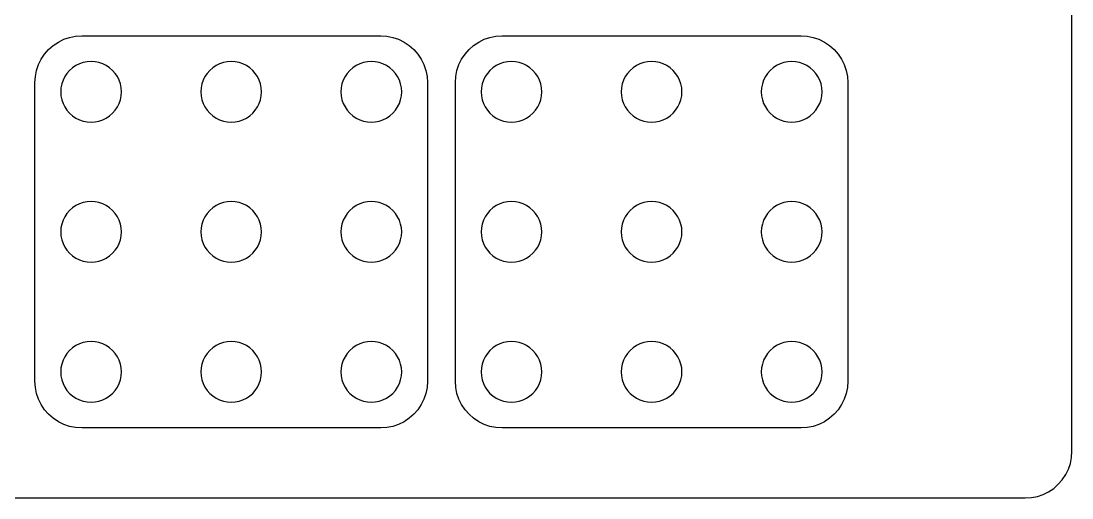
# Model space of a CAD drawing. Header units: metres. Extents: x -105 to 105, y -149 to 149.
# Drawn here: x -7.5 to 105, y -148.5 to -97.4 of the extents above; entities that cross this region are included whole.
import ezdxf

# ---------------------------------------------------------------- set-up
doc = ezdxf.new("R2010")
doc.units = ezdxf.units.M

msp = doc.modelspace()

# ---------------------------------------------------------------- linework, layer by layer
for p, q in [((105.005, -143.505), (105.005, 143.505)), ((-1.65762, -99.0378), (-1.00499, -98.995)), ((-1.00499, -98.995), (31.005, -98.995)), ((31.005, -98.995), (31.6576, -99.0378)), ((43.3424, -99.0378), (43.995, -98.995)), ((43.995, -98.995), (76.005, -98.995)), ((76.005, -98.995), (76.6576, -99.0378)), ((-4.54053, -100.459), (-4.0488, -100.028)), ((-4.0488, -100.028), (-3.50499, -99.6649)), ((-3.50499, -99.6649), (-2.91841, -99.3756)), ((-2.91841, -99.3756), (-2.29909, -99.1654)), ((-2.29909, -99.1654), (-1.65762, -99.0378)), ((31.6576, -99.0378), (32.2991, -99.1654)), ((32.2991, -99.1654), (32.9184, -99.3756)), ((32.9184, -99.3756), (33.505, -99.6649)), ((33.505, -99.6649), (34.0488, -100.028)), ((34.0488, -100.028), (34.5405, -100.459)), ((40.4595, -100.459), (40.9512, -100.028)), ((40.9512, -100.028), (41.495, -99.6649)), ((41.495, -99.6649), (42.0816, -99.3756)), ((42.0816, -99.3756), (42.7009, -99.1654)), ((42.7009, -99.1654), (43.3424, -99.0378)), ((76.6576, -99.0378), (77.2991, -99.1654)), ((77.2991, -99.1654), (77.9184, -99.3756)), ((77.9184, -99.3756), (78.505, -99.6649)), ((78.505, -99.6649), (79.0488, -100.028)), ((79.0488, -100.028), (79.5405, -100.459)), ((-5.33511, -101.495), (-4.97176, -100.951)), ((-4.97176, -100.951), (-4.54053, -100.459)), ((34.5405, -100.459), (34.9718, -100.951)), ((34.9718, -100.951), (35.3351, -101.495)), ((39.6649, -101.495), (40.0282, -100.951)), ((40.0282, -100.951), (40.4595, -100.459)), ((79.5405, -100.459), (79.9718, -100.951)), ((79.9718, -100.951), (80.3351, -101.495)), ((-5.83463, -102.701), (-5.62439, -102.082)), ((-5.62439, -102.082), (-5.33511, -101.495)), ((-1.625, -102.185), (-1.97847, -102.422)), ((-1.24371, -101.997), (-1.625, -102.185)), ((-0.84116, -101.861), (-1.24371, -101.997)), ((-0.42421, -101.778), (-0.84116, -101.861)), ((0, -101.75), (-0.42421, -101.778)), ((0.42421, -101.778), (0, -101.75)), ((0.84116, -101.861), (0.42421, -101.778)), ((1.24371, -101.997), (0.84116, -101.861)), ((1.625, -102.185), (1.24371, -101.997)), ((1.97847, -102.422), (1.625, -102.185)), ((13.375, -102.185), (13.0215, -102.422)), ((13.7563, -101.997), (13.375, -102.185)), ((14.1588, -101.861), (13.7563, -101.997)), ((14.5758, -101.778), (14.1588, -101.861)), ((15, -101.75), (14.5758, -101.778)), ((15.4242, -101.778), (15, -101.75)), ((15.8412, -101.861), (15.4242, -101.778)), ((16.2437, -101.997), (15.8412, -101.861)), ((16.625, -102.185), (16.2437, -101.997)), ((16.9785, -102.422), (16.625, -102.185)), ((28.375, -102.185), (28.0215, -102.422)), ((28.7563, -101.997), (28.375, -102.185)), ((29.1588, -101.861), (28.7563, -101.997)), ((29.5758, -101.778), (29.1588, -101.861)), ((30, -101.75), (29.5758, -101.778)), ((30.4242, -101.778), (30, -101.75)), ((30.8412, -101.861), (30.4242, -101.778)), ((31.2437, -101.997), (30.8412, -101.861)), ((31.625, -102.185), (31.2437, -101.997)), ((31.9785, -102.422), (31.625, -102.185)), ((35.3351, -101.495), (35.6244, -102.082)), ((35.6244, -102.082), (35.8346, -102.701)), ((39.1654, -102.701), (39.3756, -102.082)), ((39.3756, -102.082), (39.6649, -101.495)), ((43.375, -102.185), (43.0215, -102.422)), ((43.7563, -101.997), (43.375, -102.185)), ((44.1588, -101.861), (43.7563, -101.997)), ((44.5758, -101.778), (44.1588, -101.861)), ((45, -101.75), (44.5758, -101.778)), ((45.4242, -101.778), (45, -101.75)), ((45.8412, -101.861), (45.4242, -101.778)), ((46.2437, -101.997), (45.8412, -101.861)), ((46.625, -102.185), (46.2437, -101.997)), ((46.9785, -102.422), (46.625, -102.185)), ((58.375, -102.185), (58.0215, -102.422)), ((58.7563, -101.997), (58.375, -102.185)), ((59.1588, -101.861), (58.7563, -101.997)), ((59.5758, -101.778), (59.1588, -101.861)), ((60, -101.75), (59.5758, -101.778)), ((60.4242, -101.778), (60, -101.75)), ((60.8412, -101.861), (60.4242, -101.778)), ((61.2437, -101.997), (60.8412, -101.861)), ((61.625, -102.185), (61.2437, -101.997)), ((61.9785, -102.422), (61.625, -102.185)), ((73.375, -102.185), (73.0215, -102.422)), ((73.7563, -101.997), (73.375, -102.185)), ((74.1588, -101.861), (73.7563, -101.997)), ((74.5758, -101.778), (74.1588, -101.861)), ((75, -101.75), (74.5758, -101.778)), ((75.4242, -101.778), (75, -101.75)), ((75.8412, -101.861), (75.4242, -101.778)), ((76.2437, -101.997), (75.8412, -101.861)), ((76.625, -102.185), (76.2437, -101.997)), ((76.9785, -102.422), (76.625, -102.185)), ((80.3351, -101.495), (80.6244, -102.082)), ((80.6244, -102.082), (80.8346, -102.701)), ((-6.00499, -103.995), (-5.96222, -103.342)), ((-5.96222, -103.342), (-5.83463, -102.701)), ((-2.81458, -103.375), (-3.00259, -103.756)), ((-2.57838, -103.022), (-2.81458, -103.375)), ((-2.2981, -102.702), (-2.57838, -103.022)), ((-1.97847, -102.422), (-2.2981, -102.702)), ((2.2981, -102.702), (1.97847, -102.422)), ((2.57838, -103.022), (2.2981, -102.702)), ((2.81458, -103.375), (2.57838, -103.022)), ((3.00261, -103.756), (2.81458, -103.375)), ((12.1854, -103.375), (11.9974, -103.756)), ((12.4216, -103.022), (12.1854, -103.375)), ((12.7019, -102.702), (12.4216, -103.022)), ((13.0215, -102.422), (12.7019, -102.702)), ((17.2981, -102.702), (16.9785, -102.422)), ((17.5784, -103.022), (17.2981, -102.702)), ((17.8146, -103.375), (17.5784, -103.022)), ((18.0026, -103.756), (17.8146, -103.375)), ((27.1854, -103.375), (26.9974, -103.756)), ((27.4216, -103.022), (27.1854, -103.375)), ((27.7019, -102.702), (27.4216, -103.022)), ((28.0215, -102.422), (27.7019, -102.702)), ((32.2981, -102.702), (31.9785, -102.422)), ((32.5784, -103.022), (32.2981, -102.702)), ((32.8146, -103.375), (32.5784, -103.022)), ((33.0026, -103.756), (32.8146, -103.375)), ((35.8346, -102.701), (35.9622, -103.342)), ((35.9622, -103.342), (36.005, -103.995)), ((38.995, -103.995), (39.0378, -103.342)), ((39.0378, -103.342), (39.1654, -102.701)), ((42.1854, -103.375), (41.9974, -103.756)), ((42.4216, -103.022), (42.1854, -103.375)), ((42.7019, -102.702), (42.4216, -103.022)), ((43.0215, -102.422), (42.7019, -102.702)), ((47.2981, -102.702), (46.9785, -102.422)), ((47.5784, -103.022), (47.2981, -102.702)), ((47.8146, -103.375), (47.5784, -103.022)), ((48.0026, -103.756), (47.8146, -103.375)), ((57.1854, -103.375), (56.9974, -103.756)), ((57.4216, -103.022), (57.1854, -103.375)), ((57.7019, -102.702), (57.4216, -103.022)), ((58.0215, -102.422), (57.7019, -102.702)), ((62.2981, -102.702), (61.9785, -102.422)), ((62.5784, -103.022), (62.2981, -102.702)), ((62.8146, -103.375), (62.5784, -103.022)), ((63.0026, -103.756), (62.8146, -103.375)), ((72.1854, -103.375), (71.9974, -103.756)), ((72.4216, -103.022), (72.1854, -103.375)), ((72.7019, -102.702), (72.4216, -103.022)), ((73.0215, -102.422), (72.7019, -102.702)), ((77.2981, -102.702), (76.9785, -102.422)), ((77.5784, -103.022), (77.2981, -102.702)), ((77.8146, -103.375), (77.5784, -103.022)), ((78.0026, -103.756), (77.8146, -103.375)), ((80.8346, -102.701), (80.9622, -103.342)), ((80.9622, -103.342), (81.005, -103.995)), ((-6.00499, -136.005), (-6.00499, -103.995)), ((-3.22218, -104.576), (-3.25, -105)), ((-3.13925, -104.159), (-3.22218, -104.576)), ((-3.00259, -103.756), (-3.13925, -104.159)), ((3.13925, -104.159), (3.00261, -103.756)), ((3.22218, -104.576), (3.13925, -104.159)), ((3.25, -105), (3.22218, -104.576)), ((11.7778, -104.576), (11.75, -105)), ((11.8607, -104.159), (11.7778, -104.576)), ((11.9974, -103.756), (11.8607, -104.159)), ((18.1393, -104.159), (18.0026, -103.756)), ((18.2222, -104.576), (18.1393, -104.159)), ((18.25, -105), (18.2222, -104.576)), ((26.7778, -104.576), (26.75, -105)), ((26.8607, -104.159), (26.7778, -104.576)), ((26.9974, -103.756), (26.8607, -104.159)), ((33.1393, -104.159), (33.0026, -103.756)), ((33.2222, -104.576), (33.1393, -104.159)), ((33.25, -105), (33.2222, -104.576)), ((36.005, -103.995), (36.005, -136.005)), ((38.995, -136.005), (38.995, -103.995)), ((41.7778, -104.576), (41.75, -105)), ((41.8607, -104.159), (41.7778, -104.576)), ((41.9974, -103.756), (41.8607, -104.159)), ((48.1393, -104.159), (48.0026, -103.756)), ((48.2222, -104.576), (48.1393, -104.159)), ((48.25, -105), (48.2222, -104.576)), ((56.7778, -104.576), (56.75, -105)), ((56.8607, -104.159), (56.7778, -104.576)), ((56.9974, -103.756), (56.8607, -104.159)), ((63.1393, -104.159), (63.0026, -103.756)), ((63.2222, -104.576), (63.1393, -104.159)), ((63.25, -105), (63.2222, -104.576)), ((71.7778, -104.576), (71.75, -105)), ((71.8607, -104.159), (71.7778, -104.576)), ((71.9974, -103.756), (71.8607, -104.159)), ((78.1393, -104.159), (78.0026, -103.756)), ((78.2222, -104.576), (78.1393, -104.159)), ((78.25, -105), (78.2222, -104.576)), ((81.005, -103.995), (81.005, -136.005)), ((-3.25, -105), (-3.22218, -105.424)), ((-3.22218, -105.424), (-3.13925, -105.841)), ((3.13925, -105.841), (3.22218, -105.424)), ((3.22218, -105.424), (3.25, -105)), ((11.75, -105), (11.7778, -105.424)), ((11.7778, -105.424), (11.8607, -105.841)), ((18.1393, -105.841), (18.2222, -105.424)), ((18.2222, -105.424), (18.25, -105)), ((26.75, -105), (26.7778, -105.424)), ((26.7778, -105.424), (26.8607, -105.841)), ((33.1393, -105.841), (33.2222, -105.424)), ((33.2222, -105.424), (33.25, -105)), ((41.75, -105), (41.7778, -105.424)), ((41.7778, -105.424), (41.8607, -105.841)), ((48.1393, -105.841), (48.2222, -105.424)), ((48.2222, -105.424), (48.25, -105)), ((56.75, -105), (56.7778, -105.424)), ((56.7778, -105.424), (56.8607, -105.841)), ((63.1393, -105.841), (63.2222, -105.424)), ((63.2222, -105.424), (63.25, -105)), ((71.75, -105), (71.7778, -105.424)), ((71.7778, -105.424), (71.8607, -105.841)), ((78.1393, -105.841), (78.2222, -105.424)), ((78.2222, -105.424), (78.25, -105)), ((-3.13925, -105.841), (-3.00259, -106.244)), ((-3.00259, -106.244), (-2.81458, -106.625)), ((-2.81458, -106.625), (-2.57838, -106.978)), ((2.57838, -106.978), (2.81458, -106.625)), ((2.81458, -106.625), (3.00261, -106.244)), ((3.00261, -106.244), (3.13925, -105.841)), ((11.8607, -105.841), (11.9974, -106.244)), ((11.9974, -106.244), (12.1854, -106.625)), ((12.1854, -106.625), (12.4216, -106.978)), ((17.5784, -106.978), (17.8146, -106.625)), ((17.8146, -106.625), (18.0026, -106.244)), ((18.0026, -106.244), (18.1393, -105.841)), ((26.8607, -105.841), (26.9974, -106.244)), ((26.9974, -106.244), (27.1854, -106.625)), ((27.1854, -106.625), (27.4216, -106.978)), ((32.5784, -106.978), (32.8146, -106.625)), ((32.8146, -106.625), (33.0026, -106.244)), ((33.0026, -106.244), (33.1393, -105.841)), ((41.8607, -105.841), (41.9974, -106.244)), ((41.9974, -106.244), (42.1854, -106.625)), ((42.1854, -106.625), (42.4216, -106.978)), ((47.5784, -106.978), (47.8146, -106.625)), ((47.8146, -106.625), (48.0026, -106.244)), ((48.0026, -106.244), (48.1393, -105.841)), ((56.8607, -105.841), (56.9974, -106.244)), ((56.9974, -106.244), (57.1854, -106.625)), ((57.1854, -106.625), (57.4216, -106.978)), ((62.5784, -106.978), (62.8146, -106.625)), ((62.8146, -106.625), (63.0026, -106.244)), ((63.0026, -106.244), (63.1393, -105.841)), ((71.8607, -105.841), (71.9974, -106.244)), ((71.9974, -106.244), (72.1854, -106.625)), ((72.1854, -106.625), (72.4216, -106.978)), ((77.5784, -106.978), (77.8146, -106.625)), ((77.8146, -106.625), (78.0026, -106.244)), ((78.0026, -106.244), (78.1393, -105.841)), ((-2.57838, -106.978), (-2.2981, -107.298)), ((-2.2981, -107.298), (-1.97847, -107.578)), ((-1.97847, -107.578), (-1.625, -107.815)), ((-1.625, -107.815), (-1.24371, -108.003)), ((-1.24371, -108.003), (-0.84116, -108.139)), ((0.84116, -108.139), (1.24371, -108.003)), ((1.24371, -108.003), (1.625, -107.815)), ((1.625, -107.815), (1.97847, -107.578)), ((1.97847, -107.578), (2.2981, -107.298)), ((2.2981, -107.298), (2.57838, -106.978)), ((12.4216, -106.978), (12.7019, -107.298)), ((12.7019, -107.298), (13.0215, -107.578)), ((13.0215, -107.578), (13.375, -107.815)), ((13.375, -107.815), (13.7563, -108.003)), ((13.7563, -108.003), (14.1588, -108.139)), ((15.8412, -108.139), (16.2437, -108.003)), ((16.2437, -108.003), (16.625, -107.815)), ((16.625, -107.815), (16.9785, -107.578)), ((16.9785, -107.578), (17.2981, -107.298)), ((17.2981, -107.298), (17.5784, -106.978)), ((27.4216, -106.978), (27.7019, -107.298)), ((27.7019, -107.298), (28.0215, -107.578)), ((28.0215, -107.578), (28.375, -107.815)), ((28.375, -107.815), (28.7563, -108.003)), ((28.7563, -108.003), (29.1588, -108.139)), ((30.8412, -108.139), (31.2437, -108.003)), ((31.2437, -108.003), (31.625, -107.815)), ((31.625, -107.815), (31.9785, -107.578)), ((31.9785, -107.578), (32.2981, -107.298)), ((32.2981, -107.298), (32.5784, -106.978)), ((42.4216, -106.978), (42.7019, -107.298)), ((42.7019, -107.298), (43.0215, -107.578)), ((43.0215, -107.578), (43.375, -107.815)), ((43.375, -107.815), (43.7563, -108.003)), ((43.7563, -108.003), (44.1588, -108.139)), ((45.8412, -108.139), (46.2437, -108.003)), ((46.2437, -108.003), (46.625, -107.815)), ((46.625, -107.815), (46.9785, -107.578)), ((46.9785, -107.578), (47.2981, -107.298)), ((47.2981, -107.298), (47.5784, -106.978)), ((57.4216, -106.978), (57.7019, -107.298)), ((57.7019, -107.298), (58.0215, -107.578)), ((58.0215, -107.578), (58.375, -107.815)), ((58.375, -107.815), (58.7563, -108.003)), ((58.7563, -108.003), (59.1588, -108.139)), ((60.8412, -108.139), (61.2437, -108.003)), ((61.2437, -108.003), (61.625, -107.815)), ((61.625, -107.815), (61.9785, -107.578)), ((61.9785, -107.578), (62.2981, -107.298)), ((62.2981, -107.298), (62.5784, -106.978)), ((72.4216, -106.978), (72.7019, -107.298)), ((72.7019, -107.298), (73.0215, -107.578)), ((73.0215, -107.578), (73.375, -107.815)), ((73.375, -107.815), (73.7563, -108.003)), ((73.7563, -108.003), (74.1588, -108.139)), ((75.8412, -108.139), (76.2437, -108.003)), ((76.2437, -108.003), (76.625, -107.815)), ((76.625, -107.815), (76.9785, -107.578)), ((76.9785, -107.578), (77.2981, -107.298)), ((77.2981, -107.298), (77.5784, -106.978)), ((-0.84116, -108.139), (-0.42421, -108.222)), ((-0.42421, -108.222), (0, -108.25)), ((0, -108.25), (0.42421, -108.222)), ((0.42421, -108.222), (0.84116, -108.139)), ((14.1588, -108.139), (14.5758, -108.222)), ((14.5758, -108.222), (15, -108.25)), ((15, -108.25), (15.4242, -108.222)), ((15.4242, -108.222), (15.8412, -108.139)), ((29.1588, -108.139), (29.5758, -108.222)), ((29.5758, -108.222), (30, -108.25)), ((30, -108.25), (30.4242, -108.222)), ((30.4242, -108.222), (30.8412, -108.139)), ((44.1588, -108.139), (44.5758, -108.222)), ((44.5758, -108.222), (45, -108.25)), ((45, -108.25), (45.4242, -108.222)), ((45.4242, -108.222), (45.8412, -108.139)), ((59.1588, -108.139), (59.5758, -108.222)), ((59.5758, -108.222), (60, -108.25)), ((60, -108.25), (60.4242, -108.222)), ((60.4242, -108.222), (60.8412, -108.139)), ((74.1588, -108.139), (74.5758, -108.222)), ((74.5758, -108.222), (75, -108.25)), ((75, -108.25), (75.4242, -108.222)), ((75.4242, -108.222), (75.8412, -108.139)), ((-1.24371, -116.997), (-1.625, -117.185)), ((-0.84116, -116.861), (-1.24371, -116.997)), ((-0.42421, -116.778), (-0.84116, -116.861)), ((0, -116.75), (-0.42421, -116.778)), ((0.42421, -116.778), (0, -116.75)), ((0.84116, -116.861), (0.42421, -116.778)), ((1.24371, -116.997), (0.84116, -116.861)), ((1.625, -117.185), (1.24371, -116.997)), ((13.7563, -116.997), (13.375, -117.185)), ((14.1588, -116.861), (13.7563, -116.997)), ((14.5758, -116.778), (14.1588, -116.861)), ((15, -116.75), (14.5758, -116.778)), ((15.4242, -116.778), (15, -116.75)), ((15.8412, -116.861), (15.4242, -116.778)), ((16.2437, -116.997), (15.8412, -116.861)), ((16.625, -117.185), (16.2437, -116.997)), ((28.7563, -116.997), (28.375, -117.185)), ((29.1588, -116.861), (28.7563, -116.997)), ((29.5758, -116.778), (29.1588, -116.861)), ((30, -116.75), (29.5758, -116.778)), ((30.4242, -116.778), (30, -116.75)), ((30.8412, -116.861), (30.4242, -116.778)), ((31.2437, -116.997), (30.8412, -116.861)), ((31.625, -117.185), (31.2437, -116.997)), ((43.7563, -116.997), (43.375, -117.185)), ((44.1588, -116.861), (43.7563, -116.997)), ((44.5758, -116.778), (44.1588, -116.861)), ((45, -116.75), (44.5758, -116.778)), ((45.4242, -116.778), (45, -116.75)), ((45.8412, -116.861), (45.4242, -116.778)), ((46.2437, -116.997), (45.8412, -116.861)), ((46.625, -117.185), (46.2437, -116.997)), ((58.7563, -116.997), (58.375, -117.185)), ((59.1588, -116.861), (58.7563, -116.997)), ((59.5758, -116.778), (59.1588, -116.861)), ((60, -116.75), (59.5758, -116.778)), ((60.4242, -116.778), (60, -116.75)), ((60.8412, -116.861), (60.4242, -116.778)), ((61.2437, -116.997), (60.8412, -116.861)), ((61.625, -117.185), (61.2437, -116.997)), ((73.7563, -116.997), (73.375, -117.185)), ((74.1588, -116.861), (73.7563, -116.997)), ((74.5758, -116.778), (74.1588, -116.861)), ((75, -116.75), (74.5758, -116.778)), ((75.4242, -116.778), (75, -116.75)), ((75.8412, -116.861), (75.4242, -116.778)), ((76.2437, -116.997), (75.8412, -116.861)), ((76.625, -117.185), (76.2437, -116.997)), ((-2.57838, -118.022), (-2.81458, -118.375)), ((-2.2981, -117.702), (-2.57838, -118.022)), ((-1.97847, -117.422), (-2.2981, -117.702)), ((-1.625, -117.185), (-1.97847, -117.422)), ((1.97847, -117.422), (1.625, -117.185)), ((2.2981, -117.702), (1.97847, -117.422)), ((2.57838, -118.022), (2.2981, -117.702)), ((2.81458, -118.375), (2.57838, -118.022)), ((12.4216, -118.022), (12.1854, -118.375)), ((12.7019, -117.702), (12.4216, -118.022)), ((13.0215, -117.422), (12.7019, -117.702)), ((13.375, -117.185), (13.0215, -117.422)), ((16.9785, -117.422), (16.625, -117.185)), ((17.2981, -117.702), (16.9785, -117.422)), ((17.5784, -118.022), (17.2981, -117.702)), ((17.8146, -118.375), (17.5784, -118.022)), ((27.4216, -118.022), (27.1854, -118.375)), ((27.7019, -117.702), (27.4216, -118.022)), ((28.0215, -117.422), (27.7019, -117.702)), ((28.375, -117.185), (28.0215, -117.422)), ((31.9785, -117.422), (31.625, -117.185)), ((32.2981, -117.702), (31.9785, -117.422)), ((32.5784, -118.022), (32.2981, -117.702)), ((32.8146, -118.375), (32.5784, -118.022)), ((42.4216, -118.022), (42.1854, -118.375)), ((42.7019, -117.702), (42.4216, -118.022)), ((43.0215, -117.422), (42.7019, -117.702)), ((43.375, -117.185), (43.0215, -117.422)), ((46.9785, -117.422), (46.625, -117.185)), ((47.2981, -117.702), (46.9785, -117.422)), ((47.5784, -118.022), (47.2981, -117.702)), ((47.8146, -118.375), (47.5784, -118.022)), ((57.4216, -118.022), (57.1854, -118.375)), ((57.7019, -117.702), (57.4216, -118.022)), ((58.0215, -117.422), (57.7019, -117.702)), ((58.375, -117.185), (58.0215, -117.422)), ((61.9785, -117.422), (61.625, -117.185)), ((62.2981, -117.702), (61.9785, -117.422)), ((62.5784, -118.022), (62.2981, -117.702)), ((62.8146, -118.375), (62.5784, -118.022)), ((72.4216, -118.022), (72.1854, -118.375)), ((72.7019, -117.702), (72.4216, -118.022)), ((73.0215, -117.422), (72.7019, -117.702)), ((73.375, -117.185), (73.0215, -117.422)), ((76.9785, -117.422), (76.625, -117.185)), ((77.2981, -117.702), (76.9785, -117.422)), ((77.5784, -118.022), (77.2981, -117.702)), ((77.8146, -118.375), (77.5784, -118.022)), ((-3.13925, -119.159), (-3.22218, -119.576)), ((-3.00259, -118.756), (-3.13925, -119.159)), ((-2.81458, -118.375), (-3.00259, -118.756)), ((3.00261, -118.756), (2.81458, -118.375)), ((3.13925, -119.159), (3.00261, -118.756)), ((3.22218, -119.576), (3.13925, -119.159)), ((11.8607, -119.159), (11.7778, -119.576)), ((11.9974, -118.756), (11.8607, -119.159)), ((12.1854, -118.375), (11.9974, -118.756)), ((18.0026, -118.756), (17.8146, -118.375)), ((18.1393, -119.159), (18.0026, -118.756)), ((18.2222, -119.576), (18.1393, -119.159)), ((26.8607, -119.159), (26.7778, -119.576)), ((26.9974, -118.756), (26.8607, -119.159)), ((27.1854, -118.375), (26.9974, -118.756)), ((33.0026, -118.756), (32.8146, -118.375)), ((33.1393, -119.159), (33.0026, -118.756)), ((33.2222, -119.576), (33.1393, -119.159)), ((41.8607, -119.159), (41.7778, -119.576)), ((41.9974, -118.756), (41.8607, -119.159)), ((42.1854, -118.375), (41.9974, -118.756)), ((48.0026, -118.756), (47.8146, -118.375)), ((48.1393, -119.159), (48.0026, -118.756)), ((48.2222, -119.576), (48.1393, -119.159)), ((56.8607, -119.159), (56.7778, -119.576)), ((56.9974, -118.756), (56.8607, -119.159)), ((57.1854, -118.375), (56.9974, -118.756)), ((63.0026, -118.756), (62.8146, -118.375)), ((63.1393, -119.159), (63.0026, -118.756)), ((63.2222, -119.576), (63.1393, -119.159)), ((71.8607, -119.159), (71.7778, -119.576)), ((71.9974, -118.756), (71.8607, -119.159)), ((72.1854, -118.375), (71.9974, -118.756)), ((78.0026, -118.756), (77.8146, -118.375)), ((78.1393, -119.159), (78.0026, -118.756)), ((78.2222, -119.576), (78.1393, -119.159)), ((-3.22218, -119.576), (-3.25, -120)), ((-3.25, -120), (-3.22218, -120.424)), ((3.25, -120), (3.22218, -119.576)), ((3.22218, -120.424), (3.25, -120)), ((11.7778, -119.576), (11.75, -120)), ((11.75, -120), (11.7778, -120.424)), ((18.25, -120), (18.2222, -119.576)), ((18.2222, -120.424), (18.25, -120)), ((26.7778, -119.576), (26.75, -120)), ((26.75, -120), (26.7778, -120.424)), ((33.25, -120), (33.2222, -119.576)), ((33.2222, -120.424), (33.25, -120)), ((41.7778, -119.576), (41.75, -120)), ((41.75, -120), (41.7778, -120.424)), ((48.25, -120), (48.2222, -119.576)), ((48.2222, -120.424), (48.25, -120)), ((56.7778, -119.576), (56.75, -120)), ((56.75, -120), (56.7778, -120.424)), ((63.25, -120), (63.2222, -119.576)), ((63.2222, -120.424), (63.25, -120)), ((71.7778, -119.576), (71.75, -120)), ((71.75, -120), (71.7778, -120.424)), ((78.25, -120), (78.2222, -119.576)), ((78.2222, -120.424), (78.25, -120)), ((-3.22218, -120.424), (-3.13925, -120.841)), ((-3.13925, -120.841), (-3.00259, -121.244)), ((-3.00259, -121.244), (-2.81458, -121.625)), ((2.81458, -121.625), (3.00261, -121.244)), ((3.00261, -121.244), (3.13925, -120.841)), ((3.13925, -120.841), (3.22218, -120.424)), ((11.7778, -120.424), (11.8607, -120.841)), ((11.8607, -120.841), (11.9974, -121.244)), ((11.9974, -121.244), (12.1854, -121.625)), ((17.8146, -121.625), (18.0026, -121.244)), ((18.0026, -121.244), (18.1393, -120.841)), ((18.1393, -120.841), (18.2222, -120.424)), ((26.7778, -120.424), (26.8607, -120.841)), ((26.8607, -120.841), (26.9974, -121.244)), ((26.9974, -121.244), (27.1854, -121.625)), ((32.8146, -121.625), (33.0026, -121.244)), ((33.0026, -121.244), (33.1393, -120.841)), ((33.1393, -120.841), (33.2222, -120.424)), ((41.7778, -120.424), (41.8607, -120.841)), ((41.8607, -120.841), (41.9974, -121.244)), ((41.9974, -121.244), (42.1854, -121.625)), ((47.8146, -121.625), (48.0026, -121.244)), ((48.0026, -121.244), (48.1393, -120.841)), ((48.1393, -120.841), (48.2222, -120.424)), ((56.7778, -120.424), (56.8607, -120.841)), ((56.8607, -120.841), (56.9974, -121.244)), ((56.9974, -121.244), (57.1854, -121.625)), ((62.8146, -121.625), (63.0026, -121.244)), ((63.0026, -121.244), (63.1393, -120.841)), ((63.1393, -120.841), (63.2222, -120.424)), ((71.7778, -120.424), (71.8607, -120.841)), ((71.8607, -120.841), (71.9974, -121.244)), ((71.9974, -121.244), (72.1854, -121.625)), ((77.8146, -121.625), (78.0026, -121.244)), ((78.0026, -121.244), (78.1393, -120.841)), ((78.1393, -120.841), (78.2222, -120.424)), ((-2.81458, -121.625), (-2.57838, -121.978)), ((-2.57838, -121.978), (-2.2981, -122.298)), ((-2.2981, -122.298), (-1.97847, -122.578)), ((-1.97847, -122.578), (-1.625, -122.815)), ((1.625, -122.815), (1.97847, -122.578)), ((1.97847, -122.578), (2.2981, -122.298)), ((2.2981, -122.298), (2.57838, -121.978)), ((2.57838, -121.978), (2.81458, -121.625)), ((12.1854, -121.625), (12.4216, -121.978)), ((12.4216, -121.978), (12.7019, -122.298)), ((12.7019, -122.298), (13.0215, -122.578)), ((13.0215, -122.578), (13.375, -122.815)), ((16.625, -122.815), (16.9785, -122.578)), ((16.9785, -122.578), (17.2981, -122.298)), ((17.2981, -122.298), (17.5784, -121.978)), ((17.5784, -121.978), (17.8146, -121.625)), ((27.1854, -121.625), (27.4216, -121.978)), ((27.4216, -121.978), (27.7019, -122.298)), ((27.7019, -122.298), (28.0215, -122.578)), ((28.0215, -122.578), (28.375, -122.815)), ((31.625, -122.815), (31.9785, -122.578)), ((31.9785, -122.578), (32.2981, -122.298)), ((32.2981, -122.298), (32.5784, -121.978)), ((32.5784, -121.978), (32.8146, -121.625)), ((42.1854, -121.625), (42.4216, -121.978)), ((42.4216, -121.978), (42.7019, -122.298)), ((42.7019, -122.298), (43.0215, -122.578)), ((43.0215, -122.578), (43.375, -122.815)), ((46.625, -122.815), (46.9785, -122.578)), ((46.9785, -122.578), (47.2981, -122.298)), ((47.2981, -122.298), (47.5784, -121.978)), ((47.5784, -121.978), (47.8146, -121.625)), ((57.1854, -121.625), (57.4216, -121.978)), ((57.4216, -121.978), (57.7019, -122.298)), ((57.7019, -122.298), (58.0215, -122.578)), ((58.0215, -122.578), (58.375, -122.815)), ((61.625, -122.815), (61.9785, -122.578)), ((61.9785, -122.578), (62.2981, -122.298)), ((62.2981, -122.298), (62.5784, -121.978)), ((62.5784, -121.978), (62.8146, -121.625)), ((72.1854, -121.625), (72.4216, -121.978)), ((72.4216, -121.978), (72.7019, -122.298)), ((72.7019, -122.298), (73.0215, -122.578)), ((73.0215, -122.578), (73.375, -122.815)), ((76.625, -122.815), (76.9785, -122.578)), ((76.9785, -122.578), (77.2981, -122.298)), ((77.2981, -122.298), (77.5784, -121.978)), ((77.5784, -121.978), (77.8146, -121.625)), ((-1.625, -122.815), (-1.24371, -123.003)), ((-1.24371, -123.003), (-0.84116, -123.139)), ((-0.84116, -123.139), (-0.42421, -123.222)), ((-0.42421, -123.222), (0, -123.25)), ((0, -123.25), (0.42421, -123.222)), ((0.42421, -123.222), (0.84116, -123.139)), ((0.84116, -123.139), (1.24371, -123.003)), ((1.24371, -123.003), (1.625, -122.815)), ((13.375, -122.815), (13.7563, -123.003)), ((13.7563, -123.003), (14.1588, -123.139)), ((14.1588, -123.139), (14.5758, -123.222)), ((14.5758, -123.222), (15, -123.25)), ((15, -123.25), (15.4242, -123.222)), ((15.4242, -123.222), (15.8412, -123.139)), ((15.8412, -123.139), (16.2437, -123.003)), ((16.2437, -123.003), (16.625, -122.815)), ((28.375, -122.815), (28.7563, -123.003)), ((28.7563, -123.003), (29.1588, -123.139)), ((29.1588, -123.139), (29.5758, -123.222)), ((29.5758, -123.222), (30, -123.25)), ((30, -123.25), (30.4242, -123.222)), ((30.4242, -123.222), (30.8412, -123.139)), ((30.8412, -123.139), (31.2437, -123.003)), ((31.2437, -123.003), (31.625, -122.815)), ((43.375, -122.815), (43.7563, -123.003)), ((43.7563, -123.003), (44.1588, -123.139)), ((44.1588, -123.139), (44.5758, -123.222)), ((44.5758, -123.222), (45, -123.25)), ((45, -123.25), (45.4242, -123.222)), ((45.4242, -123.222), (45.8412, -123.139)), ((45.8412, -123.139), (46.2437, -123.003)), ((46.2437, -123.003), (46.625, -122.815)), ((58.375, -122.815), (58.7563, -123.003)), ((58.7563, -123.003), (59.1588, -123.139)), ((59.1588, -123.139), (59.5758, -123.222)), ((59.5758, -123.222), (60, -123.25)), ((60, -123.25), (60.4242, -123.222)), ((60.4242, -123.222), (60.8412, -123.139)), ((60.8412, -123.139), (61.2437, -123.003)), ((61.2437, -123.003), (61.625, -122.815)), ((73.375, -122.815), (73.7563, -123.003)), ((73.7563, -123.003), (74.1588, -123.139)), ((74.1588, -123.139), (74.5758, -123.222)), ((74.5758, -123.222), (75, -123.25)), ((75, -123.25), (75.4242, -123.222)), ((75.4242, -123.222), (75.8412, -123.139)), ((75.8412, -123.139), (76.2437, -123.003)), ((76.2437, -123.003), (76.625, -122.815)), ((-2.2981, -132.702), (-2.57838, -133.022)), ((-1.97847, -132.422), (-2.2981, -132.702)), ((-1.625, -132.185), (-1.97847, -132.422)), ((-1.24371, -131.997), (-1.625, -132.185)), ((-0.84116, -131.861), (-1.24371, -131.997)), ((-0.42421, -131.778), (-0.84116, -131.861)), ((0, -131.75), (-0.42421, -131.778)), ((0.42421, -131.778), (0, -131.75)), ((0.84116, -131.861), (0.42421, -131.778)), ((1.24371, -131.997), (0.84116, -131.861)), ((1.625, -132.185), (1.24371, -131.997)), ((1.97847, -132.422), (1.625, -132.185)), ((2.2981, -132.702), (1.97847, -132.422)), ((2.57838, -133.022), (2.2981, -132.702)), ((12.7019, -132.702), (12.4216, -133.022)), ((13.0215, -132.422), (12.7019, -132.702)), ((13.375, -132.185), (13.0215, -132.422)), ((13.7563, -131.997), (13.375, -132.185)), ((14.1588, -131.861), (13.7563, -131.997)), ((14.5758, -131.778), (14.1588, -131.861)), ((15, -131.75), (14.5758, -131.778)), ((15.4242, -131.778), (15, -131.75)), ((15.8412, -131.861), (15.4242, -131.778)), ((16.2437, -131.997), (15.8412, -131.861)), ((16.625, -132.185), (16.2437, -131.997)), ((16.9785, -132.422), (16.625, -132.185)), ((17.2981, -132.702), (16.9785, -132.422)), ((17.5784, -133.022), (17.2981, -132.702)), ((27.7019, -132.702), (27.4216, -133.022)), ((28.0215, -132.422), (27.7019, -132.702)), ((28.375, -132.185), (28.0215, -132.422)), ((28.7563, -131.997), (28.375, -132.185)), ((29.1588, -131.861), (28.7563, -131.997)), ((29.5758, -131.778), (29.1588, -131.861)), ((30, -131.75), (29.5758, -131.778)), ((30.4242, -131.778), (30, -131.75)), ((30.8412, -131.861), (30.4242, -131.778)), ((31.2437, -131.997), (30.8412, -131.861)), ((31.625, -132.185), (31.2437, -131.997)), ((31.9785, -132.422), (31.625, -132.185)), ((32.2981, -132.702), (31.9785, -132.422)), ((32.5784, -133.022), (32.2981, -132.702)), ((42.7019, -132.702), (42.4216, -133.022)), ((43.0215, -132.422), (42.7019, -132.702)), ((43.375, -132.185), (43.0215, -132.422)), ((43.7563, -131.997), (43.375, -132.185)), ((44.1588, -131.861), (43.7563, -131.997)), ((44.5758, -131.778), (44.1588, -131.861)), ((45, -131.75), (44.5758, -131.778)), ((45.4242, -131.778), (45, -131.75)), ((45.8412, -131.861), (45.4242, -131.778)), ((46.2437, -131.997), (45.8412, -131.861)), ((46.625, -132.185), (46.2437, -131.997)), ((46.9785, -132.422), (46.625, -132.185)), ((47.2981, -132.702), (46.9785, -132.422)), ((47.5784, -133.022), (47.2981, -132.702)), ((57.7019, -132.702), (57.4216, -133.022)), ((58.0215, -132.422), (57.7019, -132.702)), ((58.375, -132.185), (58.0215, -132.422)), ((58.7563, -131.997), (58.375, -132.185)), ((59.1588, -131.861), (58.7563, -131.997)), ((59.5758, -131.778), (59.1588, -131.861)), ((60, -131.75), (59.5758, -131.778)), ((60.4242, -131.778), (60, -131.75)), ((60.8412, -131.861), (60.4242, -131.778)), ((61.2437, -131.997), (60.8412, -131.861)), ((61.625, -132.185), (61.2437, -131.997)), ((61.9785, -132.422), (61.625, -132.185)), ((62.2981, -132.702), (61.9785, -132.422)), ((62.5784, -133.022), (62.2981, -132.702)), ((72.7019, -132.702), (72.4216, -133.022)), ((73.0215, -132.422), (72.7019, -132.702)), ((73.375, -132.185), (73.0215, -132.422)), ((73.7563, -131.997), (73.375, -132.185)), ((74.1588, -131.861), (73.7563, -131.997)), ((74.5758, -131.778), (74.1588, -131.861)), ((75, -131.75), (74.5758, -131.778)), ((75.4242, -131.778), (75, -131.75)), ((75.8412, -131.861), (75.4242, -131.778)), ((76.2437, -131.997), (75.8412, -131.861)), ((76.625, -132.185), (76.2437, -131.997)), ((76.9785, -132.422), (76.625, -132.185)), ((77.2981, -132.702), (76.9785, -132.422)), ((77.5784, -133.022), (77.2981, -132.702)), ((-3.00259, -133.756), (-3.13925, -134.159)), ((-2.81458, -133.375), (-3.00259, -133.756)), ((-2.57838, -133.022), (-2.81458, -133.375)), ((2.81458, -133.375), (2.57838, -133.022)), ((3.00261, -133.756), (2.81458, -133.375)), ((3.13925, -134.159), (3.00261, -133.756)), ((11.9974, -133.756), (11.8607, -134.159)), ((12.1854, -133.375), (11.9974, -133.756)), ((12.4216, -133.022), (12.1854, -133.375)), ((17.8146, -133.375), (17.5784, -133.022)), ((18.0026, -133.756), (17.8146, -133.375)), ((18.1393, -134.159), (18.0026, -133.756)), ((26.9974, -133.756), (26.8607, -134.159)), ((27.1854, -133.375), (26.9974, -133.756)), ((27.4216, -133.022), (27.1854, -133.375)), ((32.8146, -133.375), (32.5784, -133.022)), ((33.0026, -133.756), (32.8146, -133.375)), ((33.1393, -134.159), (33.0026, -133.756)), ((41.9974, -133.756), (41.8607, -134.159)), ((42.1854, -133.375), (41.9974, -133.756)), ((42.4216, -133.022), (42.1854, -133.375)), ((47.8146, -133.375), (47.5784, -133.022)), ((48.0026, -133.756), (47.8146, -133.375)), ((48.1393, -134.159), (48.0026, -133.756)), ((56.9974, -133.756), (56.8607, -134.159)), ((57.1854, -133.375), (56.9974, -133.756)), ((57.4216, -133.022), (57.1854, -133.375)), ((62.8146, -133.375), (62.5784, -133.022)), ((63.0026, -133.756), (62.8146, -133.375)), ((63.1393, -134.159), (63.0026, -133.756)), ((71.9974, -133.756), (71.8607, -134.159)), ((72.1854, -133.375), (71.9974, -133.756)), ((72.4216, -133.022), (72.1854, -133.375)), ((77.8146, -133.375), (77.5784, -133.022)), ((78.0026, -133.756), (77.8146, -133.375)), ((78.1393, -134.159), (78.0026, -133.756)), ((-3.22218, -134.576), (-3.25, -135)), ((-3.25, -135), (-3.22218, -135.424)), ((-3.13925, -134.159), (-3.22218, -134.576)), ((3.22218, -134.576), (3.13925, -134.159)), ((3.25, -135), (3.22218, -134.576)), ((3.22218, -135.424), (3.25, -135)), ((11.7778, -134.576), (11.75, -135)), ((11.75, -135), (11.7778, -135.424)), ((11.8607, -134.159), (11.7778, -134.576)), ((18.2222, -134.576), (18.1393, -134.159)), ((18.25, -135), (18.2222, -134.576)), ((18.2222, -135.424), (18.25, -135)), ((26.7778, -134.576), (26.75, -135)), ((26.75, -135), (26.7778, -135.424)), ((26.8607, -134.159), (26.7778, -134.576)), ((33.2222, -134.576), (33.1393, -134.159)), ((33.25, -135), (33.2222, -134.576)), ((33.2222, -135.424), (33.25, -135)), ((41.7778, -134.576), (41.75, -135)), ((41.75, -135), (41.7778, -135.424)), ((41.8607, -134.159), (41.7778, -134.576)), ((48.2222, -134.576), (48.1393, -134.159)), ((48.25, -135), (48.2222, -134.576)), ((48.2222, -135.424), (48.25, -135)), ((56.7778, -134.576), (56.75, -135)), ((56.75, -135), (56.7778, -135.424)), ((56.8607, -134.159), (56.7778, -134.576)), ((63.2222, -134.576), (63.1393, -134.159)), ((63.25, -135), (63.2222, -134.576)), ((63.2222, -135.424), (63.25, -135)), ((71.7778, -134.576), (71.75, -135)), ((71.75, -135), (71.7778, -135.424)), ((71.8607, -134.159), (71.7778, -134.576)), ((78.2222, -134.576), (78.1393, -134.159)), ((78.25, -135), (78.2222, -134.576)), ((78.2222, -135.424), (78.25, -135)), ((-5.96222, -136.658), (-6.00499, -136.005)), ((-3.22218, -135.424), (-3.13925, -135.841)), ((-3.13925, -135.841), (-3.00259, -136.244)), ((3.00261, -136.244), (3.13925, -135.841)), ((3.13925, -135.841), (3.22218, -135.424)), ((11.7778, -135.424), (11.8607, -135.841)), ((11.8607, -135.841), (11.9974, -136.244)), ((18.0026, -136.244), (18.1393, -135.841)), ((18.1393, -135.841), (18.2222, -135.424)), ((26.7778, -135.424), (26.8607, -135.841)), ((26.8607, -135.841), (26.9974, -136.244)), ((33.0026, -136.244), (33.1393, -135.841)), ((33.1393, -135.841), (33.2222, -135.424)), ((36.005, -136.005), (35.9622, -136.658)), ((39.0378, -136.658), (38.995, -136.005)), ((41.7778, -135.424), (41.8607, -135.841)), ((41.8607, -135.841), (41.9974, -136.244)), ((48.0026, -136.244), (48.1393, -135.841)), ((48.1393, -135.841), (48.2222, -135.424)), ((56.7778, -135.424), (56.8607, -135.841)), ((56.8607, -135.841), (56.9974, -136.244)), ((63.0026, -136.244), (63.1393, -135.841)), ((63.1393, -135.841), (63.2222, -135.424)), ((71.7778, -135.424), (71.8607, -135.841)), ((71.8607, -135.841), (71.9974, -136.244)), ((78.0026, -136.244), (78.1393, -135.841)), ((78.1393, -135.841), (78.2222, -135.424)), ((81.005, -136.005), (80.9622, -136.658)), ((-5.83463, -137.299), (-5.96222, -136.658)), ((-3.00259, -136.244), (-2.81458, -136.625)), ((-2.81458, -136.625), (-2.57838, -136.978)), ((-2.57838, -136.978), (-2.2981, -137.298)), ((2.2981, -137.298), (2.57838, -136.978)), ((2.57838, -136.978), (2.81458, -136.625)), ((2.81458, -136.625), (3.00261, -136.244)), ((11.9974, -136.244), (12.1854, -136.625)), ((12.1854, -136.625), (12.4216, -136.978)), ((12.4216, -136.978), (12.7019, -137.298)), ((17.2981, -137.298), (17.5784, -136.978)), ((17.5784, -136.978), (17.8146, -136.625)), ((17.8146, -136.625), (18.0026, -136.244)), ((26.9974, -136.244), (27.1854, -136.625)), ((27.1854, -136.625), (27.4216, -136.978)), ((27.4216, -136.978), (27.7019, -137.298)), ((32.2981, -137.298), (32.5784, -136.978)), ((32.5784, -136.978), (32.8146, -136.625)), ((32.8146, -136.625), (33.0026, -136.244)), ((35.9622, -136.658), (35.8346, -137.299)), ((39.1654, -137.299), (39.0378, -136.658)), ((41.9974, -136.244), (42.1854, -136.625)), ((42.1854, -136.625), (42.4216, -136.978)), ((42.4216, -136.978), (42.7019, -137.298)), ((47.2981, -137.298), (47.5784, -136.978)), ((47.5784, -136.978), (47.8146, -136.625)), ((47.8146, -136.625), (48.0026, -136.244)), ((56.9974, -136.244), (57.1854, -136.625)), ((57.1854, -136.625), (57.4216, -136.978)), ((57.4216, -136.978), (57.7019, -137.298)), ((62.2981, -137.298), (62.5784, -136.978)), ((62.5784, -136.978), (62.8146, -136.625)), ((62.8146, -136.625), (63.0026, -136.244)), ((71.9974, -136.244), (72.1854, -136.625)), ((72.1854, -136.625), (72.4216, -136.978)), ((72.4216, -136.978), (72.7019, -137.298)), ((77.2981, -137.298), (77.5784, -136.978)), ((77.5784, -136.978), (77.8146, -136.625)), ((77.8146, -136.625), (78.0026, -136.244)), ((80.9622, -136.658), (80.8346, -137.299)), ((-5.62439, -137.918), (-5.83463, -137.299)), ((-5.33511, -138.505), (-5.62439, -137.918)), ((-2.2981, -137.298), (-1.97847, -137.578)), ((-1.97847, -137.578), (-1.625, -137.815)), ((-1.625, -137.815), (-1.24371, -138.003)), ((-1.24371, -138.003), (-0.84116, -138.139)), ((-0.84116, -138.139), (-0.42421, -138.222)), ((-0.42421, -138.222), (0, -138.25)), ((0, -138.25), (0.42421, -138.222)), ((0.42421, -138.222), (0.84116, -138.139)), ((0.84116, -138.139), (1.24371, -138.003)), ((1.24371, -138.003), (1.625, -137.815)), ((1.625, -137.815), (1.97847, -137.578)), ((1.97847, -137.578), (2.2981, -137.298)), ((12.7019, -137.298), (13.0215, -137.578)), ((13.0215, -137.578), (13.375, -137.815)), ((13.375, -137.815), (13.7563, -138.003)), ((13.7563, -138.003), (14.1588, -138.139)), ((14.1588, -138.139), (14.5758, -138.222)), ((14.5758, -138.222), (15, -138.25)), ((15, -138.25), (15.4242, -138.222)), ((15.4242, -138.222), (15.8412, -138.139)), ((15.8412, -138.139), (16.2437, -138.003)), ((16.2437, -138.003), (16.625, -137.815)), ((16.625, -137.815), (16.9785, -137.578)), ((16.9785, -137.578), (17.2981, -137.298)), ((27.7019, -137.298), (28.0215, -137.578)), ((28.0215, -137.578), (28.375, -137.815)), ((28.375, -137.815), (28.7563, -138.003)), ((28.7563, -138.003), (29.1588, -138.139)), ((29.1588, -138.139), (29.5758, -138.222)), ((29.5758, -138.222), (30, -138.25)), ((30, -138.25), (30.4242, -138.222)), ((30.4242, -138.222), (30.8412, -138.139)), ((30.8412, -138.139), (31.2437, -138.003)), ((31.2437, -138.003), (31.625, -137.815)), ((31.625, -137.815), (31.9785, -137.578)), ((31.9785, -137.578), (32.2981, -137.298)), ((35.6244, -137.918), (35.3351, -138.505)), ((35.8346, -137.299), (35.6244, -137.918)), ((39.3756, -137.918), (39.1654, -137.299)), ((39.6649, -138.505), (39.3756, -137.918)), ((42.7019, -137.298), (43.0215, -137.578)), ((43.0215, -137.578), (43.375, -137.815)), ((43.375, -137.815), (43.7563, -138.003)), ((43.7563, -138.003), (44.1588, -138.139)), ((44.1588, -138.139), (44.5758, -138.222)), ((44.5758, -138.222), (45, -138.25)), ((45, -138.25), (45.4242, -138.222)), ((45.4242, -138.222), (45.8412, -138.139)), ((45.8412, -138.139), (46.2437, -138.003)), ((46.2437, -138.003), (46.625, -137.815)), ((46.625, -137.815), (46.9785, -137.578)), ((46.9785, -137.578), (47.2981, -137.298)), ((57.7019, -137.298), (58.0215, -137.578)), ((58.0215, -137.578), (58.375, -137.815)), ((58.375, -137.815), (58.7563, -138.003)), ((58.7563, -138.003), (59.1588, -138.139)), ((59.1588, -138.139), (59.5758, -138.222)), ((59.5758, -138.222), (60, -138.25)), ((60, -138.25), (60.4242, -138.222)), ((60.4242, -138.222), (60.8412, -138.139)), ((60.8412, -138.139), (61.2437, -138.003)), ((61.2437, -138.003), (61.625, -137.815)), ((61.625, -137.815), (61.9785, -137.578)), ((61.9785, -137.578), (62.2981, -137.298)), ((72.7019, -137.298), (73.0215, -137.578)), ((73.0215, -137.578), (73.375, -137.815)), ((73.375, -137.815), (73.7563, -138.003)), ((73.7563, -138.003), (74.1588, -138.139)), ((74.1588, -138.139), (74.5758, -138.222)), ((74.5758, -138.222), (75, -138.25)), ((75, -138.25), (75.4242, -138.222)), ((75.4242, -138.222), (75.8412, -138.139)), ((75.8412, -138.139), (76.2437, -138.003)), ((76.2437, -138.003), (76.625, -137.815)), ((76.625, -137.815), (76.9785, -137.578)), ((76.9785, -137.578), (77.2981, -137.298)), ((80.6244, -137.918), (80.3351, -138.505)), ((80.8346, -137.299), (80.6244, -137.918)), ((-4.97176, -139.049), (-5.33511, -138.505)), ((-4.54053, -139.541), (-4.97176, -139.049)), ((34.9718, -139.049), (34.5405, -139.541)), ((35.3351, -138.505), (34.9718, -139.049)), ((40.0282, -139.049), (39.6649, -138.505)), ((40.4595, -139.541), (40.0282, -139.049)), ((79.9718, -139.049), (79.5405, -139.541)), ((80.3351, -138.505), (79.9718, -139.049)), ((-4.0488, -139.972), (-4.54053, -139.541)), ((-3.50499, -140.335), (-4.0488, -139.972)), ((-2.91841, -140.624), (-3.50499, -140.335)), ((-2.29909, -140.835), (-2.91841, -140.624)), ((32.9184, -140.624), (32.2991, -140.835)), ((33.505, -140.335), (32.9184, -140.624)), ((34.0488, -139.972), (33.505, -140.335)), ((34.5405, -139.541), (34.0488, -139.972)), ((40.9512, -139.972), (40.4595, -139.541)), ((41.495, -140.335), (40.9512, -139.972)), ((42.0816, -140.624), (41.495, -140.335)), ((42.7009, -140.835), (42.0816, -140.624)), ((77.9184, -140.624), (77.2991, -140.835)), ((78.505, -140.335), (77.9184, -140.624)), ((79.0488, -139.972), (78.505, -140.335)), ((79.5405, -139.541), (79.0488, -139.972)), ((-1.65762, -140.962), (-2.29909, -140.835)), ((-1.00499, -141.005), (-1.65762, -140.962)), ((31.005, -141.005), (-1.00499, -141.005)), ((31.6576, -140.962), (31.005, -141.005)), ((32.2991, -140.835), (31.6576, -140.962)), ((43.3424, -140.962), (42.7009, -140.835)), ((43.995, -141.005), (43.3424, -140.962)), ((76.005, -141.005), (43.995, -141.005)), ((76.6576, -140.962), (76.005, -141.005)), ((77.2991, -140.835), (76.6576, -140.962)), ((104.962, -144.158), (105.005, -143.505)), ((104.624, -145.418), (104.835, -144.799)), ((104.835, -144.799), (104.962, -144.158)), ((103.972, -146.549), (104.335, -146.005)), ((104.335, -146.005), (104.624, -145.418)), ((103.049, -147.472), (103.541, -147.041)), ((103.541, -147.041), (103.972, -146.549)), ((-100.005, -148.505), (100.005, -148.505)), ((100.005, -148.505), (100.658, -148.462)), ((100.658, -148.462), (101.299, -148.335)), ((101.299, -148.335), (101.918, -148.124)), ((101.918, -148.124), (102.505, -147.835)), ((102.505, -147.835), (103.049, -147.472))]:
    msp.add_line(p, q)

doc.saveas('drawing.dxf')
